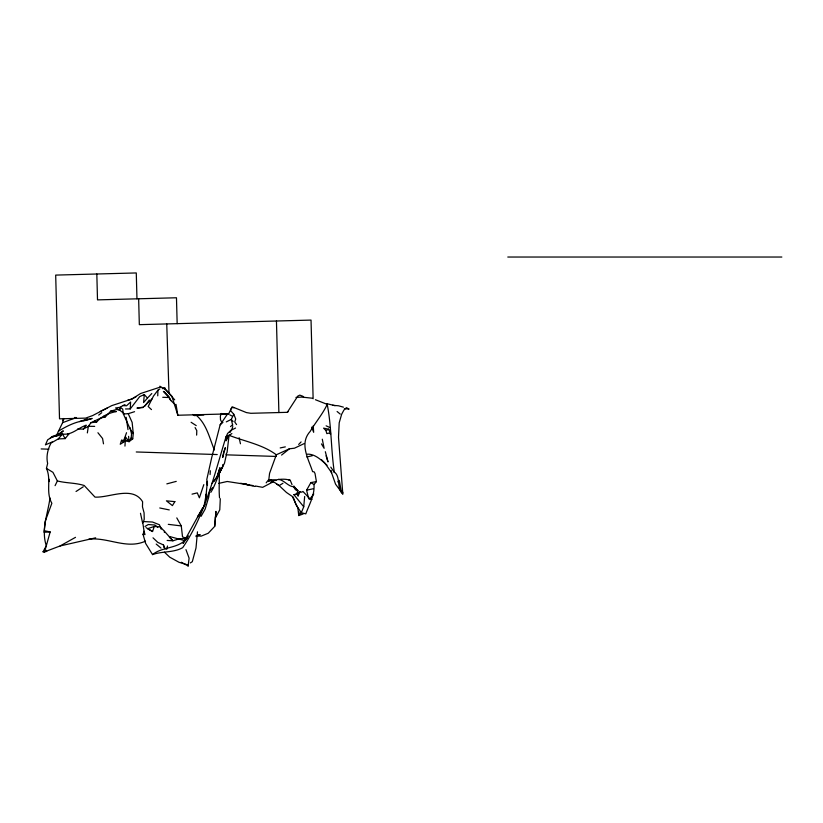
<?xml version="1.0" encoding="UTF-8"?>
<svg xmlns="http://www.w3.org/2000/svg" width="823" height="823" viewBox="0 0 823 823"><rect width="100%" height="100%" fill="white"/><g stroke="black" fill="none" stroke-linecap="round" stroke-linejoin="round"><path stroke-width="1.23" d="M219.525 497.822C218.774 489.315 219.494 480.982 219.288 472.495M344.395 408.62L349.117 409.093L346.411 407.673L343.891 410.101L341.658 414.247L339.199 422.806L338.51 437.25L342.8 493.975C336.597 488.533 340.527 477.566 335.095 472.659L334.364 472.453C330.939 449.842 331.618 426.767 327.215 404.36L315.415 399.721M196.635 435.12L196.79 430.604L195.072 427.569M157.738 395.832L157.934 390.195L159.847 388.96M220.297 498.676L219.782 509.818L215.359 517.965L214.7 526.381L208.24 533.242L201.059 536.174L196.008 535.752M210.091 474.542L210.338 470.756M44.483 530.763L50.172 531.925L46.314 545.762L43.053 551.791L44.504 551.863L46.314 545.762C40.975 529.745 47.899 513.84 49.987 497.936M214.7 526.381L215.965 511.392L215.359 517.965M77.578 429.061L83.349 429.061L86.23 425.172C78 427.878 71.879 435.47 62.507 434.04L58.248 438.916L51.005 443.083C47.765 449.214 46.016 456.498 47.641 463.442L46.438 468.38C51.674 479.686 45.409 492.164 51.859 503.275L45.162 521.381L44.051 532.255L50.172 531.925M292.772 497.442L297.854 507.976L298.759 515.568L301.3 512.708L303.738 506.783L304.664 496.495M205.729 498.615L207.396 481.362L207.437 485.385L206.799 479.428L211.696 457.66L220.142 424.833L222.93 422.353M299.099 512.04L298.759 515.568L303.214 513.964M126.536 432.703L123.779 440.418L121.537 440.274L120.251 444.255L125.641 440.84L129.057 441.632L131.186 437.877L131.557 434.071L130.188 427.795M124.952 446.107L125.538 436.951L129.057 441.632L132.729 438.865L133.254 433.515L132.143 422.405L128.234 413.681L123.378 413.979L122.689 409.062L120.158 407.447L119.623 410.08L124.129 413.65M229.103 435.007L227.076 452.321L226.037 454.43M205.74 498.697L206.264 494.098L204.053 506.104M55.069 485.663L57.373 480.941C66.107 483.245 75.49 482.731 84.203 485.498L95.005 497.113C109.665 497.915 132.698 485.426 142.605 501.752L142.472 506.865L144.076 512.832L144.231 519.241L142.904 523.5L144.046 531.216L143.037 534.364L145.63 543.417L152.543 554.589C162.347 551.05 173.612 552.861 182.716 547.655C205.441 514.385 214.443 474.13 226.14 436.457L229.298 435.398C244.894 441.457 262.588 444.533 276.333 454.78L269.563 473.379L268.658 481.095C275.695 480.128 283.081 477.834 290.252 480.313L292.021 484.613M181.307 562.253L188.138 565.967L189.095 558.117L185.967 549.641M164.343 532.347L164.466 531.329L160.259 526.854L154.271 526.453L147.564 528.716L152.553 531.524L154.271 526.453M125.497 408.969L130.25 408.918L130.6 402.015L126.547 405.76L122.74 405.616L120.158 407.447L119.623 410.08L116.629 409.504L110.766 411.078L105.354 416.88L100.704 418.063L91.044 422.662L88.359 426.283L83.349 429.061M197.479 531.833L195.997 547.995L192.304 561.687L190.35 562.922M87.351 432.919L88.359 426.283L94.676 426.376M223.311 453.668L222.724 457.403L225.327 447.661L223.496 452.424M209.68 491.002L208.713 497.164L205.153 509.087L201.069 516.34M56.478 435.418L62.579 422.693L63.546 418.475M268.658 481.095L270.407 479.634L279.131 485.591L286.435 492.452L293.235 497.092L295.951 504.602L301.3 512.708L305.796 513.871C309.314 504.17 314.849 495.209 313.985 484.572L316.413 481.599L315.024 473.492L314.119 471.836L312.606 471.661C308.44 458.761 299.058 443.566 310.178 431.427C315.559 422.261 322.709 414.072 327.215 404.36M226.263 455.284L224.473 463.267L216.758 478.225L222.2 467.495C217.714 475.468 215.77 484.521 210.832 492.339M166.709 549.373L167.511 545.999M311.917 499.438L309.973 498.851L302.946 491.465L301.722 492.185L300.045 491.763L298.111 495.919L296.733 493.913L297.864 490.446L298.111 495.919M221.202 413.444L220.338 416.294L220.513 419.884L221.778 422.168M227.179 437.414L226.119 440.789L228.475 435.46M123.779 440.418L123.296 441.951L121.537 440.274M203.816 484.634L199.382 497.812L197.273 492.884L192.037 494.15M168.612 392.777L174.692 399.844M230.008 432.517L231.788 429.369M226.006 437.085L227.611 433.423L230.903 430.357L235.563 428.032M226.634 413.938L228.64 413.887L232.137 406.778L246.437 412.59L250.82 413.3L287.309 412.323L297.833 396.058L299.809 395.133L302.771 396.223L303.985 397.509M151.463 409.597L148.191 406.511L153.51 395.997L157.934 390.195M230.707 409.062L230.831 410.893L233.794 414.257L231.263 419.401L226.284 421.89M74.409 418.434L74.975 417.364M202.695 507.77L183.025 543.355L187.15 537.81M308.738 498.872L306.578 490.199L310.888 482.576L316.413 481.599M198.682 515.147L197.674 516.916L205.03 504.633M232.096 428.711L232.786 426.52M62.939 420.481L64.04 418.691M227.395 414.185L220.142 424.833M214.124 481.218L217.097 476.795L219.895 467.906L217.097 476.795L212.087 483.327M130.25 408.918L139.715 396.604L144.303 394.577L147.451 398.085L143.593 402.57L144.303 394.577M149.292 399.988L144.858 406.14M309.726 499.232L313.789 493.923M266.168 482.844L268.391 480.025M58.248 438.916L65.14 438.628L69.111 433.69L67.64 434.04M188.426 535.896C180.69 549.497 163.263 545.762 152.543 554.589M147.451 398.085L151.802 393.517M298.677 444.441L301.084 441.941M337.8 481.908L339.292 480.385L341.432 492.103L342.8 493.975M91.044 422.662L96.6 422.086C101.62 416.212 108.945 412.92 116.424 411.541L110.766 411.078M152.132 398.795L142.852 407.57L136.947 408.126L143.027 407.159M221.068 468.349L222.694 466.878L222.683 464.666M230.522 426.602L232.59 424.791L231.263 419.401L233.084 421.499M209.886 490.323L212.972 487.607M59.441 434.091L63.32 430.851L57.877 434.544L51.407 436.807M46.397 550.34L44.504 551.863L60.069 545.968L75.51 537.337M281.579 455.078L289.408 448.802L294.459 448.196L304.335 443.515M98.698 415.08L101.754 412.673M229.298 435.398L231.87 433.536M136.968 298.831L136.279 272.948L55.686 275.098L59.513 418.835L85.623 418.115L92.649 415.564L111.763 405.616L131.834 399.062L140.538 393.538L160.927 386.882L165.248 389.32L171.832 396.13L177.83 415.245L227.076 413.928M287.237 412.323L288.369 411.541M300.045 491.763L296.733 493.913L293.924 494.685L303.738 506.783M76.035 491.485L83.298 486.763M100.262 411.418L107.083 408.136M58.371 431.242C66.725 426.036 75.891 421.53 85.767 420.399M282.958 483.286L279.131 485.591L276.919 484.191M145.002 526.494L148.253 524.529L154.95 525.043L157.831 527.327M136.248 396.614L131.834 399.062L127.822 400.143M325.939 430.542L328.696 429.205L330.692 433.988L328.686 433.124L326.844 433.639L325.939 430.542L323.583 428.145L328.696 429.205M196.039 536.606L200.195 534.662L197.911 534.878M79.605 421.602L87.824 418.712M122.74 405.616L124.993 404.577M125.641 440.84L127.349 440.089M58.772 434.246L50.306 437.949L62.27 433.351M289.408 448.802L276.333 454.78M76.529 417.498L62.579 422.693M56.036 436.334L62.507 434.04L65.14 438.628M128.234 413.681L134.571 411.685M86.827 420.08L92.135 418.444L83.37 420.769M145.476 541.153C126.67 549.723 108.152 537.049 88.863 539.158M306.856 456.981L312.359 455.695M166.832 483.873L176.245 481.383M95.663 537.831L60.069 545.968M270.942 482.278L273.267 481.753L262.66 487.329L255.387 486.012M306.578 490.199L313.306 488.728M218.743 483.379L227.22 481.486L249.318 484.922L240.728 483.266M280.201 447.938L285.324 446.868M52.23 441.93L45.43 444.862L47.693 439.77L50.296 438.196M162.285 388.631L165.413 388.168M120.497 407.241L115.559 407.982L119.623 410.08M293.924 494.685L297.257 494.242M43.053 551.791L46.726 551.441M295.951 397.416L301.876 397.087L312.339 398.219M186.862 538.448L179.208 538.808L172.923 540.793L167.151 540.444M221.747 414.072L228.64 413.887M195.884 415.204L203.795 414.987M244.019 483.945L246.149 483.903M507.781 257.033L781.85 257.033M41.15 448.936L48.866 449.183M136.258 451.971L217.231 454.553M226.232 454.841L276.353 456.446M162.748 397.293L168.982 397.509L170.742 400.441L175.206 404.659M231.5 407.622L234.102 407.714M144.292 521.597L152.481 522.019L159.405 524.755L161.215 529.24M307.38 454.152C315.332 453.915 321.505 460.324 327.06 465.273M332.554 405.297L338.49 405.78L343.407 407.159M168.283 524.344L181.276 525.918L182.531 536.956L186.831 538.345M143.037 534.364L145.002 534.611L144.046 531.216M342.913 492.329L341.432 492.103L335.568 484.191L330.918 470.941M270.407 479.634L276.065 480.539M296.784 490.271L297.895 490.457L293.934 487.267L295.478 489.778L296.784 490.271L293.842 485.981M250.531 485.138L252.959 485.58M159.765 507.976L169.271 509.91M245.285 484.336L254.863 486.434M169.713 536.545L184.424 540.567M326.556 403.609L335.095 405.688M103.492 416.345L105.354 416.88M288.585 479.83L290.252 480.313M186.204 564.413L179.023 562.294L169.723 557.171L164.456 552.182M296.28 488.913L293.955 486.64C288.842 487.237 284.213 480.015 278.493 479.336M165.186 548.962L163.479 544.949L157.79 542.378L153.006 537.82M326.114 425.82L329.951 427.559M229.73 414.813L231.87 415.965M192.685 414.473L194.989 415.759L195.679 414.802C206.511 423.526 209.423 437.959 214.361 449.944M46.438 468.38L52.939 472.33L57.373 480.941M146.041 527.636L152.553 531.524M131.186 437.877L132.729 438.865M310.888 482.576L313.985 484.572M94.748 420.892L96.6 422.086M191.101 422.281L196.224 425.604M168.993 393.116L166.75 323.933M337.101 411.51L340.228 414.092M156.195 544.065L161.01 548.108M164.466 531.329L172.923 540.793L169.404 537.172M321.412 459.615L324.643 462.824L331.659 472.711L330.98 470.622M163.386 391.481L168.982 397.509M163.911 391.398L168.797 396.449L170.742 400.441M165.762 389.649L168.376 392.458M159.919 386.162L160.629 387.036M97.927 432.733L102.566 438.494L103.503 443.834M330.774 467.125L334.364 472.453M133.254 433.515L130.569 429.884L123.378 413.979M164.044 387.674L165.248 389.32M236.571 424.596L234.75 421.983L235.717 418.989L233.794 414.257M329.354 430.378L330.558 432.332M187.407 564.773L188.138 565.967M321.464 443.906L324.118 448.309L322.297 439.204M176.791 517.893L181.276 525.918M311.691 427.158L313.656 432.312L313.254 425.8M326.093 455.829L328.007 461.95L325.332 451.704M239.102 437.723L240.46 443.772M140.476 513.264L142.585 522.872M176.009 404.391L177.83 415.245M163.479 544.949L163.808 547.357M126.186 417.282L127.997 429.606M128.594 436.355L129.057 441.632M49.154 479.274L49.257 481.599M313.131 398.774L311.032 320.085L139.334 324.663L138.645 298.78M276.446 321.011L278.884 412.549M177.161 323.655L176.472 297.772L97.505 299.881L96.826 273.997M232.59 424.791L232.611 425.481M174.867 501.639L172.408 505.61L166.421 500.837L174.867 501.639"/></g></svg>
